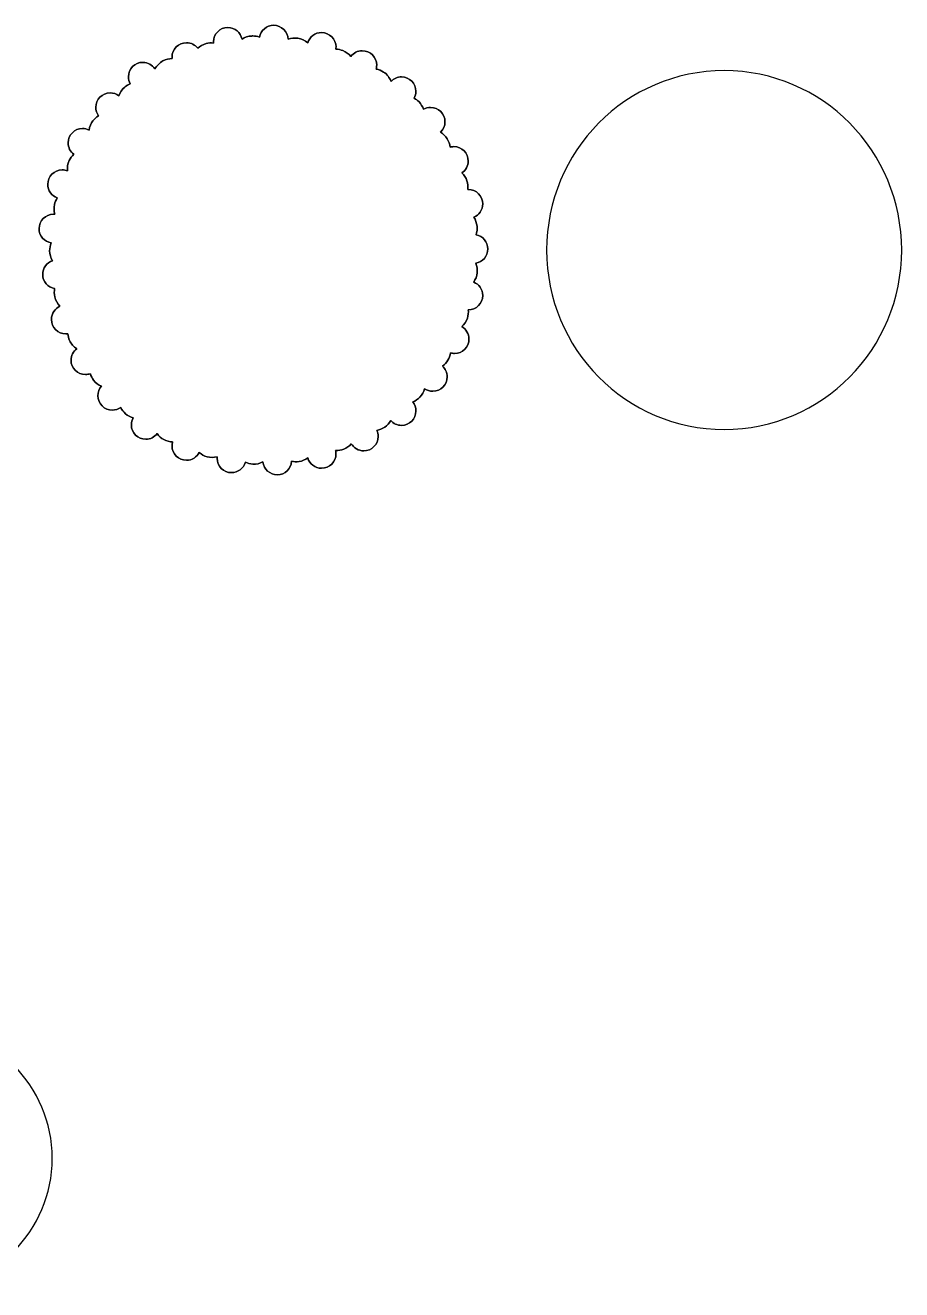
# Model space of a CAD drawing. Header units: centimetres. Extents: x -14.1 to 14.1, y -6.6 to 6.6.
# Drawn here: x 5.39 to 14.13, y -6 to 6.61 of the extents above; entities that cross this region are included whole.
import ezdxf

# ---------------------------------------------------------------- set-up
doc = ezdxf.new("R2010")
doc.units = ezdxf.units.CM
doc.header["$MEASUREMENT"] = 0
doc.layers.add('Layer 1', color=7, linetype='Continuous')

msp = doc.modelspace()

# ---------------------------------------------------------------- linework, layer by layer
at = {"layer": 'Layer 1', "color": 17}
for points, knots in [([(7.86388, 6.6125), (7.79324, 6.6125), (7.73453, 6.56151), (7.72249, 6.49434), (7.72249, 6.49434), (7.70116, 6.50189), (7.67862, 6.50602), (7.65576, 6.50601), (7.65576, 6.50601), (7.65221, 6.50601), (7.64867, 6.50589), (7.64512, 6.50568), (7.64512, 6.50568), (7.61041, 6.5037), (7.5772, 6.49211), (7.54836, 6.47375), (7.54836, 6.47375), (7.53587, 6.54035), (7.47743, 6.59073), (7.4072, 6.59073), (7.4072, 6.59073), (7.32788, 6.59073), (7.26353, 6.52643), (7.26353, 6.4471), (7.26353, 6.4471), (7.26353, 6.44332), (7.26372, 6.43956), (7.26401, 6.43584), (7.26401, 6.43584), (7.23927, 6.43852), (7.21403, 6.43681), (7.18964, 6.43005), (7.18964, 6.43005), (7.15863, 6.42145), (7.13056, 6.40496), (7.10722, 6.38335), (7.10722, 6.38335), (7.08092, 6.41693), (7.03999, 6.43851), (6.99403, 6.43851), (6.99403, 6.43851), (6.91471, 6.43851), (6.85041, 6.37418), (6.85041, 6.29485), (6.85041, 6.29485), (6.85041, 6.28997), (6.85065, 6.28514), (6.85112, 6.28038), (6.85112, 6.28038), (6.81953, 6.27977), (6.78807, 6.27227), (6.75987, 6.25717), (6.75987, 6.25717), (6.72579, 6.23891), (6.69838, 6.21063), (6.67952, 6.17756), (6.67952, 6.17756), (6.65391, 6.21685), (6.60954, 6.24281), (6.55913, 6.24281), (6.55913, 6.24281), (6.47978, 6.24281), (6.41549, 6.17852), (6.41549, 6.09917), (6.41549, 6.09917), (6.41549, 6.07385), (6.42205, 6.05006), (6.43356, 6.0294), (6.43356, 6.0294), (6.41358, 6.02146), (6.39482, 6.01043), (6.37826, 5.99625), (6.37826, 5.99625), (6.35109, 5.97299), (6.33132, 5.94257), (6.31958, 5.90933), (6.31958, 5.90933), (6.29548, 5.92756), (6.26547, 5.93838), (6.23296, 5.93838), (6.23296, 5.93838), (6.15361, 5.93838), (6.08929, 5.87409), (6.08929, 5.79474), (6.08929, 5.79474), (6.08929, 5.76291), (6.09969, 5.73349), (6.1172, 5.70968), (6.1172, 5.70968), (6.09587, 5.69677), (6.0768, 5.68013), (6.06153, 5.65996), (6.06153, 5.65996), (6.04092, 5.63271), (6.02832, 5.60053), (6.0234, 5.56725), (6.0234, 5.56725), (6.00366, 5.57744), (5.98123, 5.58323), (5.95749, 5.58323), (5.95749, 5.58323), (5.87814, 5.58323), (5.81385, 5.51888), (5.81385, 5.43956), (5.81385, 5.43956), (5.81385, 5.39323), (5.83576, 5.35206), (5.86981, 5.32579), (5.86981, 5.32579), (5.85073, 5.30817), (5.83491, 5.28705), (5.82393, 5.26314), (5.82393, 5.26314), (5.80906, 5.23083), (5.80382, 5.19509), (5.80694, 5.16016), (5.80694, 5.16016), (5.79072, 5.16654), (5.77302, 5.17006), (5.75453, 5.17006), (5.75453, 5.17006), (5.67518, 5.17006), (5.61089, 5.10577), (5.61089, 5.02642), (5.61089, 5.02642), (5.61089, 4.96408), (5.65055, 4.91101), (5.70603, 4.89114), (5.70603, 4.89114), (5.69246, 4.87061), (5.68248, 4.84775), (5.67735, 4.82338), (5.67735, 4.82338), (5.67058, 4.79129), (5.67235, 4.75829), (5.68103, 4.72726), (5.68103, 4.72726), (5.67658, 4.72768), (5.67209, 4.7279), (5.66756, 4.7279), (5.66756, 4.7279), (5.58821, 4.7279), (5.52389, 4.66358), (5.52389, 4.58423), (5.52389, 4.58423), (5.52389, 4.51245), (5.57654, 4.45297), (5.64533, 4.44231), (5.64533, 4.44231), (5.63493, 4.41765), (5.62916, 4.39106), (5.62932, 4.36399), (5.62932, 4.36399), (5.62956, 4.32838), (5.63985, 4.29385), (5.65739, 4.26358), (5.65739, 4.26358), (5.60082, 4.24429), (5.56013, 4.19069), (5.56013, 4.12758), (5.56013, 4.12758), (5.56013, 4.05654), (5.61167, 3.99756), (5.6794, 3.98597), (5.6794, 3.98597), (5.67427, 3.95933), (5.67421, 3.93173), (5.68022, 3.90493), (5.68022, 3.90493), (5.68837, 3.8686), (5.70708, 3.83585), (5.73232, 3.80942), (5.73232, 3.80942), (5.6821, 3.78704), (5.64712, 3.73669), (5.64712, 3.67816), (5.64712, 3.67816), (5.64712, 3.59884), (5.71141, 3.53452), (5.79074, 3.53452), (5.79074, 3.53452), (5.79767, 3.53452), (5.8045, 3.53502), (5.81117, 3.53598), (5.81117, 3.53598), (5.81297, 3.51283), (5.81858, 3.48989), (5.82845, 3.46841), (5.82845, 3.46841), (5.84388, 3.43483), (5.86896, 3.40684), (5.89915, 3.38634), (5.89915, 3.38634), (5.86491, 3.36007), (5.84282, 3.31877), (5.84282, 3.27228), (5.84282, 3.27228), (5.84282, 3.19296), (5.90714, 3.12864), (5.98646, 3.12864), (5.98646, 3.12864), (6.00384, 3.12864), (6.02051, 3.13174), (6.03594, 3.1374), (6.03594, 3.1374), (6.04263, 3.11433), (6.0533, 3.09234), (6.06806, 3.07282), (6.06806, 3.07282), (6.08851, 3.04581), (6.11587, 3.02512), (6.14638, 3.01144), (6.14638, 3.01144), (6.12439, 2.9862), (6.11106, 2.95321), (6.11106, 2.91709), (6.11106, 2.91709), (6.11106, 2.83774), (6.17535, 2.77345), (6.2547, 2.77345), (6.2547, 2.77345), (6.28587, 2.77345), (6.31471, 2.78337), (6.33826, 2.80025), (6.33826, 2.80025), (6.35006, 2.77681), (6.3662, 2.75551), (6.38652, 2.73813), (6.38652, 2.73813), (6.40882, 2.71903), (6.4352, 2.70569), (6.46314, 2.69802), (6.46314, 2.69802), (6.45126, 2.67712), (6.44446, 2.65293), (6.44446, 2.62716), (6.44446, 2.62716), (6.44446, 2.54781), (6.50878, 2.48349), (6.5881, 2.48349), (6.5881, 2.48349), (6.63424, 2.48349), (6.67531, 2.50527), (6.70161, 2.53908), (6.70161, 2.53908), (6.71931, 2.51455), (6.74222, 2.4937), (6.76945, 2.47913), (6.76945, 2.47913), (6.7962, 2.46482), (6.82589, 2.45743), (6.85584, 2.4563), (6.85584, 2.4563), (6.85229, 2.44379), (6.85042, 2.43061), (6.85042, 2.41698), (6.85042, 2.41698), (6.85042, 2.33763), (6.91471, 2.27331), (6.99404, 2.27331), (6.99404, 2.27331), (7.04973, 2.27331), (7.09802, 2.30498), (7.12186, 2.35128), (7.12186, 2.35128), (7.1443, 2.33162), (7.17083, 2.31659), (7.20012, 2.30847), (7.20012, 2.30847), (7.23301, 2.29937), (7.26762, 2.29955), (7.30045, 2.30731), (7.30045, 2.30731), (7.30003, 2.30284), (7.29981, 2.29831), (7.29981, 2.29374), (7.29981, 2.29374), (7.29981, 2.21442), (7.3641, 2.1501), (7.44345, 2.1501), (7.44345, 2.1501), (7.50915, 2.1501), (7.56455, 2.19421), (7.58164, 2.25443), (7.58164, 2.25443), (7.60476, 2.24345), (7.62993, 2.2366), (7.65594, 2.23512), (7.65594, 2.23512), (7.69113, 2.23311), (7.72605, 2.24123), (7.75728, 2.25679), (7.75728, 2.25679), (7.76487, 2.18461), (7.82594, 2.12836), (7.90013, 2.12836), (7.90013, 2.12836), (7.97646, 2.12836), (8.03888, 2.18789), (8.04351, 2.26306), (8.04351, 2.26306), (8.06753, 2.25782), (8.09254, 2.25674), (8.11728, 2.26068), (8.11728, 2.26068), (8.14895, 2.26573), (8.17858, 2.27894), (8.20414, 2.29775), (8.20414, 2.29775), (8.22129, 2.23761), (8.27664, 2.19358), (8.34228, 2.19358), (8.34228, 2.19358), (8.4216, 2.19358), (8.48595, 2.2579), (8.48595, 2.33725), (8.48595, 2.33725), (8.48595, 2.3491), (8.48447, 2.36064), (8.48177, 2.37167), (8.48177, 2.37167), (8.50963, 2.37059), (8.53773, 2.37492), (8.56395, 2.38545), (8.56395, 2.38545), (8.5929, 2.39707), (8.61824, 2.41569), (8.63872, 2.43863), (8.63872, 2.43863), (8.66367, 2.39611), (8.70984, 2.36756), (8.7627, 2.36756), (8.7627, 2.36756), (8.84202, 2.36756), (8.90634, 2.43185), (8.90634, 2.5112), (8.90634, 2.5112), (8.90634, 2.53287), (8.90155, 2.55343), (8.89295, 2.57184), (8.89295, 2.57184), (8.92108, 2.57666), (8.94825, 2.58705), (8.97211, 2.60338), (8.97211, 2.60338), (8.99717, 2.62053), (9.01746, 2.64339), (9.03238, 2.66931), (9.03238, 2.66931), (9.05868, 2.63981), (9.09699, 2.62126), (9.13962, 2.62126), (9.13962, 2.62126), (9.21894, 2.62126), (9.28326, 2.68555), (9.28326, 2.7649), (9.28326, 2.7649), (9.28326, 2.79903), (9.27133, 2.83041), (9.25143, 2.85507), (9.25143, 2.85507), (9.27842, 2.86579), (9.30326, 2.88195), (9.32348, 2.90338), (9.32348, 2.90338), (9.34584, 2.92711), (9.36145, 2.95611), (9.37021, 2.98701), (9.37021, 2.98701), (9.39328, 2.97119), (9.4212, 2.9619), (9.4513, 2.9619), (9.4513, 2.9619), (9.53062, 2.9619), (9.59494, 3.02625), (9.59494, 3.10557), (9.59494, 3.10557), (9.59494, 3.14798), (9.57658, 3.18608), (9.54734, 3.21236), (9.54734, 3.21236), (9.56943, 3.22813), (9.58848, 3.24811), (9.60264, 3.27171), (9.60264, 3.27171), (9.61611, 3.29417), (9.62457, 3.31904), (9.62838, 3.34458), (9.62838, 3.34458), (9.64119, 3.34085), (9.65473, 3.33886), (9.66876, 3.33886), (9.66876, 3.33886), (9.74808, 3.33886), (9.8124, 3.40315), (9.8124, 3.48248), (9.8124, 3.48248), (9.8124, 3.53579), (9.78338, 3.58233), (9.74025, 3.60713), (9.74025, 3.60713), (9.76557, 3.63025), (9.78547, 3.65928), (9.79637, 3.69225), (9.79637, 3.69225), (9.80515, 3.71871), (9.80783, 3.74652), (9.80523, 3.77377), (9.80523, 3.77377), (9.80565, 3.77377), (9.80608, 3.77377), (9.80647, 3.77377), (9.80647, 3.77377), (9.88582, 3.77377), (9.95011, 3.83806), (9.95011, 3.91741), (9.95011, 3.91741), (9.95011, 3.978), (9.91259, 4.02983), (9.85952, 4.05095), (9.85952, 4.05095), (9.8782, 4.0782), (9.89071, 4.10977), (9.89431, 4.14321), (9.89431, 4.14321), (9.89788, 4.1762), (9.89254, 4.20925), (9.88034, 4.23952), (9.88034, 4.23952), (9.94868, 4.25058), (10.00083, 4.30987), (10.00083, 4.38131), (10.00083, 4.38131), (10.00083, 4.45182), (9.95006, 4.51045), (9.88306, 4.52265), (9.88306, 4.52265), (9.89248, 4.55017), (9.89634, 4.57964), (9.89317, 4.60906), (9.89317, 4.60906), (9.88973, 4.64094), (9.87809, 4.67121), (9.86068, 4.69767), (9.86068, 4.69767), (9.91315, 4.71907), (9.95011, 4.77059), (9.95011, 4.83073), (9.95011, 4.83073), (9.95011, 4.91005), (9.88582, 4.9744), (9.80647, 4.9744), (9.80647, 4.9744), (9.80472, 4.9744), (9.80295, 4.97435), (9.8012, 4.97429), (9.8012, 4.97429), (9.80456, 5.00366), (9.80186, 5.03369), (9.7921, 5.06197), (9.7921, 5.06197), (9.78183, 5.09168), (9.7644, 5.11806), (9.74236, 5.13965), (9.74236, 5.13965), (9.78027, 5.16553), (9.80515, 5.20905), (9.80515, 5.2584), (9.80515, 5.2584), (9.80515, 5.33772), (9.74083, 5.40207), (9.66151, 5.40207), (9.66151, 5.40207), (9.64844, 5.40207), (9.63579, 5.4003), (9.62375, 5.39704), (9.62375, 5.39704), (9.62071, 5.42662), (9.61155, 5.45557), (9.59576, 5.4812), (9.59576, 5.4812), (9.57909, 5.50824), (9.55607, 5.53039), (9.52956, 5.54674), (9.52956, 5.54674), (9.55647, 5.57285), (9.57322, 5.60937), (9.57322, 5.64982), (9.57322, 5.64982), (9.57322, 5.72917), (9.50887, 5.79349), (9.42955, 5.79349), (9.42955, 5.79349), (9.40373, 5.79349), (9.37952, 5.78664), (9.35859, 5.77473), (9.35859, 5.77473), (9.34922, 5.80177), (9.33446, 5.82691), (9.31433, 5.84776), (9.31433, 5.84776), (9.29991, 5.86271), (9.28327, 5.87501), (9.26528, 5.88464), (9.26528, 5.88464), (9.27674, 5.90525), (9.28327, 5.92898), (9.28327, 5.95425), (9.28327, 5.95425), (9.28327, 6.03357), (9.21895, 6.09792), (9.13963, 6.09792), (9.13963, 6.09792), (9.09862, 6.09792), (9.06163, 6.08072), (9.03546, 6.05315), (9.03546, 6.05315), (9.02017, 6.09017), (8.99485, 6.12311), (8.96109, 6.14562), (8.96109, 6.14562), (8.93831, 6.16081), (8.91275, 6.17068), (8.88632, 6.17554), (8.88632, 6.17554), (8.88992, 6.18813), (8.89188, 6.20144), (8.89188, 6.2152), (8.89188, 6.2152), (8.89188, 6.29455), (8.82753, 6.35884), (8.74821, 6.35884), (8.74821, 6.35884), (8.7013, 6.35884), (8.65968, 6.33639), (8.63346, 6.30163), (8.63346, 6.30163), (8.61224, 6.327), (8.58517, 6.34755), (8.5539, 6.36011), (8.5539, 6.36011), (8.53157, 6.36906), (8.50792, 6.3735), (8.48416, 6.37389), (8.48416, 6.37389), (8.48532, 6.38123), (8.48596, 6.38876), (8.48596, 6.39643), (8.48596, 6.39643), (8.48596, 6.47577), (8.42161, 6.54006), (8.34229, 6.54006), (8.34229, 6.54006), (8.2771, 6.54006), (8.22204, 6.49663), (8.20449, 6.43711), (8.20449, 6.43711), (8.17658, 6.46035), (8.14289, 6.47673), (8.10654, 6.48252), (8.10654, 6.48252), (8.07302, 6.48786), (8.03894, 6.48392), (8.00748, 6.47275), (8.00748, 6.47275), (8.00544, 6.55031), (7.94194, 6.61257), (7.86389, 6.61257), (7.86389, 6.61257), (7.86389, 6.61257), (7.86389, 6.61256), (7.86389, 6.61256), (7.86389, 6.61256), (7.86389, 6.61256), (7.86388, 6.6125), (7.86388, 6.6125)], [0, 0, 0, 0, 0.00689655, 0.00689655, 0.00689655, 0.00689655, 0.0137931, 0.0137931, 0.0137931, 0.0137931, 0.02068966, 0.02068966, 0.02068966, 0.02068966, 0.02758621, 0.02758621, 0.02758621, 0.02758621, 0.03448276, 0.03448276, 0.03448276, 0.03448276, 0.04137931, 0.04137931, 0.04137931, 0.04137931, 0.04827586, 0.04827586, 0.04827586, 0.04827586, 0.05517241, 0.05517241, 0.05517241, 0.05517241, 0.06206897, 0.06206897, 0.06206897, 0.06206897, 0.06896552, 0.06896552, 0.06896552, 0.06896552, 0.07586207, 0.07586207, 0.07586207, 0.07586207, 0.08275862, 0.08275862, 0.08275862, 0.08275862, 0.08965517, 0.08965517, 0.08965517, 0.08965517, 0.09655172, 0.09655172, 0.09655172, 0.09655172, 0.10344828, 0.10344828, 0.10344828, 0.10344828, 0.11034483, 0.11034483, 0.11034483, 0.11034483, 0.11724138, 0.11724138, 0.11724138, 0.11724138, 0.12413793, 0.12413793, 0.12413793, 0.12413793, 0.13103448, 0.13103448, 0.13103448, 0.13103448, 0.13793103, 0.13793103, 0.13793103, 0.13793103, 0.14482759, 0.14482759, 0.14482759, 0.14482759, 0.15172414, 0.15172414, 0.15172414, 0.15172414, 0.15862069, 0.15862069, 0.15862069, 0.15862069, 0.16551724, 0.16551724, 0.16551724, 0.16551724, 0.17241379, 0.17241379, 0.17241379, 0.17241379, 0.17931034, 0.17931034, 0.17931034, 0.17931034, 0.1862069, 0.1862069, 0.1862069, 0.1862069, 0.19310345, 0.19310345, 0.19310345, 0.19310345, 0.2, 0.2, 0.2, 0.2, 0.20689655, 0.20689655, 0.20689655, 0.20689655, 0.2137931, 0.2137931, 0.2137931, 0.2137931, 0.22068966, 0.22068966, 0.22068966, 0.22068966, 0.22758621, 0.22758621, 0.22758621, 0.22758621, 0.23448276, 0.23448276, 0.23448276, 0.23448276, 0.24137931, 0.24137931, 0.24137931, 0.24137931, 0.24827586, 0.24827586, 0.24827586, 0.24827586, 0.25517241, 0.25517241, 0.25517241, 0.25517241, 0.26206897, 0.26206897, 0.26206897, 0.26206897, 0.26896552, 0.26896552, 0.26896552, 0.26896552, 0.27586207, 0.27586207, 0.27586207, 0.27586207, 0.28275862, 0.28275862, 0.28275862, 0.28275862, 0.28965517, 0.28965517, 0.28965517, 0.28965517, 0.29655172, 0.29655172, 0.29655172, 0.29655172, 0.30344828, 0.30344828, 0.30344828, 0.30344828, 0.31034483, 0.31034483, 0.31034483, 0.31034483, 0.31724138, 0.31724138, 0.31724138, 0.31724138, 0.32413793, 0.32413793, 0.32413793, 0.32413793, 0.33103448, 0.33103448, 0.33103448, 0.33103448, 0.33793103, 0.33793103, 0.33793103, 0.33793103, 0.34482759, 0.34482759, 0.34482759, 0.34482759, 0.35172414, 0.35172414, 0.35172414, 0.35172414, 0.35862069, 0.35862069, 0.35862069, 0.35862069, 0.36551724, 0.36551724, 0.36551724, 0.36551724, 0.37241379, 0.37241379, 0.37241379, 0.37241379, 0.37931034, 0.37931034, 0.37931034, 0.37931034, 0.3862069, 0.3862069, 0.3862069, 0.3862069, 0.39310345, 0.39310345, 0.39310345, 0.39310345, 0.4, 0.4, 0.4, 0.4, 0.40689655, 0.40689655, 0.40689655, 0.40689655, 0.4137931, 0.4137931, 0.4137931, 0.4137931, 0.42068966, 0.42068966, 0.42068966, 0.42068966, 0.42758621, 0.42758621, 0.42758621, 0.42758621, 0.43448276, 0.43448276, 0.43448276, 0.43448276, 0.44137931, 0.44137931, 0.44137931, 0.44137931, 0.44827586, 0.44827586, 0.44827586, 0.44827586, 0.45517241, 0.45517241, 0.45517241, 0.45517241, 0.46206897, 0.46206897, 0.46206897, 0.46206897, 0.46896552, 0.46896552, 0.46896552, 0.46896552, 0.47586207, 0.47586207, 0.47586207, 0.47586207, 0.48275862, 0.48275862, 0.48275862, 0.48275862, 0.48965517, 0.48965517, 0.48965517, 0.48965517, 0.49655172, 0.49655172, 0.49655172, 0.49655172, 0.50344828, 0.50344828, 0.50344828, 0.50344828, 0.51034483, 0.51034483, 0.51034483, 0.51034483, 0.51724138, 0.51724138, 0.51724138, 0.51724138, 0.52413793, 0.52413793, 0.52413793, 0.52413793, 0.53103448, 0.53103448, 0.53103448, 0.53103448, 0.53793103, 0.53793103, 0.53793103, 0.53793103, 0.54482759, 0.54482759, 0.54482759, 0.54482759, 0.55172414, 0.55172414, 0.55172414, 0.55172414, 0.55862069, 0.55862069, 0.55862069, 0.55862069, 0.56551724, 0.56551724, 0.56551724, 0.56551724, 0.57241379, 0.57241379, 0.57241379, 0.57241379, 0.57931034, 0.57931034, 0.57931034, 0.57931034, 0.5862069, 0.5862069, 0.5862069, 0.5862069, 0.59310345, 0.59310345, 0.59310345, 0.59310345, 0.6, 0.6, 0.6, 0.6, 0.60689655, 0.60689655, 0.60689655, 0.60689655, 0.6137931, 0.6137931, 0.6137931, 0.6137931, 0.62068966, 0.62068966, 0.62068966, 0.62068966, 0.62758621, 0.62758621, 0.62758621, 0.62758621, 0.63448276, 0.63448276, 0.63448276, 0.63448276, 0.64137931, 0.64137931, 0.64137931, 0.64137931, 0.64827586, 0.64827586, 0.64827586, 0.64827586, 0.65517241, 0.65517241, 0.65517241, 0.65517241, 0.66206897, 0.66206897, 0.66206897, 0.66206897, 0.66896552, 0.66896552, 0.66896552, 0.66896552, 0.67586207, 0.67586207, 0.67586207, 0.67586207, 0.68275862, 0.68275862, 0.68275862, 0.68275862, 0.68965517, 0.68965517, 0.68965517, 0.68965517, 0.69655172, 0.69655172, 0.69655172, 0.69655172, 0.70344828, 0.70344828, 0.70344828, 0.70344828, 0.71034483, 0.71034483, 0.71034483, 0.71034483, 0.71724138, 0.71724138, 0.71724138, 0.71724138, 0.72413793, 0.72413793, 0.72413793, 0.72413793, 0.73103448, 0.73103448, 0.73103448, 0.73103448, 0.73793103, 0.73793103, 0.73793103, 0.73793103, 0.74482759, 0.74482759, 0.74482759, 0.74482759, 0.75172414, 0.75172414, 0.75172414, 0.75172414, 0.75862069, 0.75862069, 0.75862069, 0.75862069, 0.76551724, 0.76551724, 0.76551724, 0.76551724, 0.77241379, 0.77241379, 0.77241379, 0.77241379, 0.77931034, 0.77931034, 0.77931034, 0.77931034, 0.7862069, 0.7862069, 0.7862069, 0.7862069, 0.79310345, 0.79310345, 0.79310345, 0.79310345, 0.8, 0.8, 0.8, 0.8, 0.80689655, 0.80689655, 0.80689655, 0.80689655, 0.8137931, 0.8137931, 0.8137931, 0.8137931, 0.82068966, 0.82068966, 0.82068966, 0.82068966, 0.82758621, 0.82758621, 0.82758621, 0.82758621, 0.83448276, 0.83448276, 0.83448276, 0.83448276, 0.84137931, 0.84137931, 0.84137931, 0.84137931, 0.84827586, 0.84827586, 0.84827586, 0.84827586, 0.85517241, 0.85517241, 0.85517241, 0.85517241, 0.86206897, 0.86206897, 0.86206897, 0.86206897, 0.86896552, 0.86896552, 0.86896552, 0.86896552, 0.87586207, 0.87586207, 0.87586207, 0.87586207, 0.88275862, 0.88275862, 0.88275862, 0.88275862, 0.88965517, 0.88965517, 0.88965517, 0.88965517, 0.89655172, 0.89655172, 0.89655172, 0.89655172, 0.90344828, 0.90344828, 0.90344828, 0.90344828, 0.91034483, 0.91034483, 0.91034483, 0.91034483, 0.91724138, 0.91724138, 0.91724138, 0.91724138, 0.92413793, 0.92413793, 0.92413793, 0.92413793, 0.93103448, 0.93103448, 0.93103448, 0.93103448, 0.93793103, 0.93793103, 0.93793103, 0.93793103, 0.94482759, 0.94482759, 0.94482759, 0.94482759, 0.95172414, 0.95172414, 0.95172414, 0.95172414, 0.95862069, 0.95862069, 0.95862069, 0.95862069, 0.96551724, 0.96551724, 0.96551724, 0.96551724, 0.97241379, 0.97241379, 0.97241379, 0.97241379, 0.97931034, 0.97931034, 0.97931034, 0.97931034, 0.9862069, 0.9862069, 0.9862069, 0.9862069, 1, 1, 1, 1]), ([(7.86388, 6.6125), (7.86388, 6.6125), (7.86388, 6.6125), (7.86388, 6.6125), (7.86388, 6.6125), (7.86388, 6.6125), (7.86388, 6.6125), (7.86388, 6.6125)], [0, 0, 0, 0, 0.33333333, 0.33333333, 0.33333333, 0.33333333, 1, 1, 1, 1])]:
    msp.add_open_spline(points, degree=3, knots=knots, dxfattribs=at)
at = {"layer": 'Layer 1', "lineweight": 25}
for points, knots in [([(7.86388, 6.6125), (7.79324, 6.6125), (7.73453, 6.56151), (7.72249, 6.49434), (7.72249, 6.49434), (7.70116, 6.50189), (7.67862, 6.50602), (7.65576, 6.50601), (7.65576, 6.50601), (7.65221, 6.50601), (7.64867, 6.50589), (7.64512, 6.50568), (7.64512, 6.50568), (7.61041, 6.5037), (7.5772, 6.49211), (7.54836, 6.47375), (7.54836, 6.47375), (7.53587, 6.54035), (7.47743, 6.59073), (7.4072, 6.59073), (7.4072, 6.59073), (7.32788, 6.59073), (7.26353, 6.52643), (7.26353, 6.4471), (7.26353, 6.4471), (7.26353, 6.44332), (7.26372, 6.43956), (7.26401, 6.43584), (7.26401, 6.43584), (7.23927, 6.43852), (7.21403, 6.43681), (7.18964, 6.43005), (7.18964, 6.43005), (7.15863, 6.42145), (7.13056, 6.40496), (7.10722, 6.38335), (7.10722, 6.38335), (7.08092, 6.41693), (7.03999, 6.43851), (6.99403, 6.43851), (6.99403, 6.43851), (6.91471, 6.43851), (6.85041, 6.37418), (6.85041, 6.29485), (6.85041, 6.29485), (6.85041, 6.28997), (6.85065, 6.28514), (6.85112, 6.28038), (6.85112, 6.28038), (6.81953, 6.27977), (6.78807, 6.27227), (6.75987, 6.25717), (6.75987, 6.25717), (6.72579, 6.23891), (6.69838, 6.21063), (6.67952, 6.17756), (6.67952, 6.17756), (6.65391, 6.21685), (6.60954, 6.24281), (6.55913, 6.24281), (6.55913, 6.24281), (6.47978, 6.24281), (6.41549, 6.17852), (6.41549, 6.09917), (6.41549, 6.09917), (6.41549, 6.07385), (6.42205, 6.05006), (6.43356, 6.0294), (6.43356, 6.0294), (6.41358, 6.02146), (6.39482, 6.01043), (6.37826, 5.99625), (6.37826, 5.99625), (6.35109, 5.97299), (6.33132, 5.94257), (6.31958, 5.90933), (6.31958, 5.90933), (6.29548, 5.92756), (6.26547, 5.93838), (6.23296, 5.93838), (6.23296, 5.93838), (6.15361, 5.93838), (6.08929, 5.87409), (6.08929, 5.79474), (6.08929, 5.79474), (6.08929, 5.76291), (6.09969, 5.73349), (6.1172, 5.70968), (6.1172, 5.70968), (6.09587, 5.69677), (6.0768, 5.68013), (6.06153, 5.65996), (6.06153, 5.65996), (6.04092, 5.63271), (6.02832, 5.60053), (6.0234, 5.56725), (6.0234, 5.56725), (6.00366, 5.57744), (5.98123, 5.58323), (5.95749, 5.58323), (5.95749, 5.58323), (5.87814, 5.58323), (5.81385, 5.51888), (5.81385, 5.43956), (5.81385, 5.43956), (5.81385, 5.39323), (5.83576, 5.35206), (5.86981, 5.32579), (5.86981, 5.32579), (5.85073, 5.30817), (5.83491, 5.28705), (5.82393, 5.26314), (5.82393, 5.26314), (5.80906, 5.23083), (5.80382, 5.19509), (5.80694, 5.16016), (5.80694, 5.16016), (5.79072, 5.16654), (5.77302, 5.17006), (5.75453, 5.17006), (5.75453, 5.17006), (5.67518, 5.17006), (5.61089, 5.10577), (5.61089, 5.02642), (5.61089, 5.02642), (5.61089, 4.96408), (5.65055, 4.91101), (5.70603, 4.89114), (5.70603, 4.89114), (5.69246, 4.87061), (5.68248, 4.84775), (5.67735, 4.82338), (5.67735, 4.82338), (5.67058, 4.79129), (5.67235, 4.75829), (5.68103, 4.72726), (5.68103, 4.72726), (5.67658, 4.72768), (5.67209, 4.7279), (5.66756, 4.7279), (5.66756, 4.7279), (5.58821, 4.7279), (5.52389, 4.66358), (5.52389, 4.58423), (5.52389, 4.58423), (5.52389, 4.51245), (5.57654, 4.45297), (5.64533, 4.44231), (5.64533, 4.44231), (5.63493, 4.41765), (5.62916, 4.39106), (5.62932, 4.36399), (5.62932, 4.36399), (5.62956, 4.32838), (5.63985, 4.29385), (5.65739, 4.26358), (5.65739, 4.26358), (5.60082, 4.24429), (5.56013, 4.19069), (5.56013, 4.12758), (5.56013, 4.12758), (5.56013, 4.05654), (5.61167, 3.99756), (5.6794, 3.98597), (5.6794, 3.98597), (5.67427, 3.95933), (5.67421, 3.93173), (5.68022, 3.90493), (5.68022, 3.90493), (5.68837, 3.8686), (5.70708, 3.83585), (5.73232, 3.80942), (5.73232, 3.80942), (5.6821, 3.78704), (5.64712, 3.73669), (5.64712, 3.67816), (5.64712, 3.67816), (5.64712, 3.59884), (5.71141, 3.53452), (5.79074, 3.53452), (5.79074, 3.53452), (5.79767, 3.53452), (5.8045, 3.53502), (5.81117, 3.53598), (5.81117, 3.53598), (5.81297, 3.51283), (5.81858, 3.48989), (5.82845, 3.46841), (5.82845, 3.46841), (5.84388, 3.43483), (5.86896, 3.40684), (5.89915, 3.38634), (5.89915, 3.38634), (5.86491, 3.36007), (5.84282, 3.31877), (5.84282, 3.27228), (5.84282, 3.27228), (5.84282, 3.19296), (5.90714, 3.12864), (5.98646, 3.12864), (5.98646, 3.12864), (6.00384, 3.12864), (6.02051, 3.13174), (6.03594, 3.1374), (6.03594, 3.1374), (6.04263, 3.11433), (6.0533, 3.09234), (6.06806, 3.07282), (6.06806, 3.07282), (6.08851, 3.04581), (6.11587, 3.02512), (6.14638, 3.01144), (6.14638, 3.01144), (6.12439, 2.9862), (6.11106, 2.95321), (6.11106, 2.91709), (6.11106, 2.91709), (6.11106, 2.83774), (6.17535, 2.77345), (6.2547, 2.77345), (6.2547, 2.77345), (6.28587, 2.77345), (6.31471, 2.78337), (6.33826, 2.80025), (6.33826, 2.80025), (6.35006, 2.77681), (6.3662, 2.75551), (6.38652, 2.73813), (6.38652, 2.73813), (6.40882, 2.71903), (6.4352, 2.70569), (6.46314, 2.69802), (6.46314, 2.69802), (6.45126, 2.67712), (6.44446, 2.65293), (6.44446, 2.62716), (6.44446, 2.62716), (6.44446, 2.54781), (6.50878, 2.48349), (6.5881, 2.48349), (6.5881, 2.48349), (6.63424, 2.48349), (6.67531, 2.50527), (6.70161, 2.53908), (6.70161, 2.53908), (6.71931, 2.51455), (6.74222, 2.4937), (6.76945, 2.47913), (6.76945, 2.47913), (6.7962, 2.46482), (6.82589, 2.45743), (6.85584, 2.4563), (6.85584, 2.4563), (6.85229, 2.44379), (6.85042, 2.43061), (6.85042, 2.41698), (6.85042, 2.41698), (6.85042, 2.33763), (6.91471, 2.27331), (6.99404, 2.27331), (6.99404, 2.27331), (7.04973, 2.27331), (7.09802, 2.30498), (7.12186, 2.35128), (7.12186, 2.35128), (7.1443, 2.33162), (7.17083, 2.31659), (7.20012, 2.30847), (7.20012, 2.30847), (7.23301, 2.29937), (7.26762, 2.29955), (7.30045, 2.30731), (7.30045, 2.30731), (7.30003, 2.30284), (7.29981, 2.29831), (7.29981, 2.29374), (7.29981, 2.29374), (7.29981, 2.21442), (7.3641, 2.1501), (7.44345, 2.1501), (7.44345, 2.1501), (7.50915, 2.1501), (7.56455, 2.19421), (7.58164, 2.25443), (7.58164, 2.25443), (7.60476, 2.24345), (7.62993, 2.2366), (7.65594, 2.23512), (7.65594, 2.23512), (7.69113, 2.23311), (7.72605, 2.24123), (7.75728, 2.25679), (7.75728, 2.25679), (7.76487, 2.18461), (7.82594, 2.12836), (7.90013, 2.12836), (7.90013, 2.12836), (7.97646, 2.12836), (8.03888, 2.18789), (8.04351, 2.26306), (8.04351, 2.26306), (8.06753, 2.25782), (8.09254, 2.25674), (8.11728, 2.26068), (8.11728, 2.26068), (8.14895, 2.26573), (8.17858, 2.27894), (8.20414, 2.29775), (8.20414, 2.29775), (8.22129, 2.23761), (8.27664, 2.19358), (8.34228, 2.19358), (8.34228, 2.19358), (8.4216, 2.19358), (8.48595, 2.2579), (8.48595, 2.33725), (8.48595, 2.33725), (8.48595, 2.3491), (8.48447, 2.36064), (8.48177, 2.37167), (8.48177, 2.37167), (8.50963, 2.37059), (8.53773, 2.37492), (8.56395, 2.38545), (8.56395, 2.38545), (8.5929, 2.39707), (8.61824, 2.41569), (8.63872, 2.43863), (8.63872, 2.43863), (8.66367, 2.39611), (8.70984, 2.36756), (8.7627, 2.36756), (8.7627, 2.36756), (8.84202, 2.36756), (8.90634, 2.43185), (8.90634, 2.5112), (8.90634, 2.5112), (8.90634, 2.53287), (8.90155, 2.55343), (8.89295, 2.57184), (8.89295, 2.57184), (8.92108, 2.57666), (8.94825, 2.58705), (8.97211, 2.60338), (8.97211, 2.60338), (8.99717, 2.62053), (9.01746, 2.64339), (9.03238, 2.66931), (9.03238, 2.66931), (9.05868, 2.63981), (9.09699, 2.62126), (9.13962, 2.62126), (9.13962, 2.62126), (9.21894, 2.62126), (9.28326, 2.68555), (9.28326, 2.7649), (9.28326, 2.7649), (9.28326, 2.79903), (9.27133, 2.83041), (9.25143, 2.85507), (9.25143, 2.85507), (9.27842, 2.86579), (9.30326, 2.88195), (9.32348, 2.90338), (9.32348, 2.90338), (9.34584, 2.92711), (9.36145, 2.95611), (9.37021, 2.98701), (9.37021, 2.98701), (9.39328, 2.97119), (9.4212, 2.9619), (9.4513, 2.9619), (9.4513, 2.9619), (9.53062, 2.9619), (9.59494, 3.02625), (9.59494, 3.10557), (9.59494, 3.10557), (9.59494, 3.14798), (9.57658, 3.18608), (9.54734, 3.21236), (9.54734, 3.21236), (9.56943, 3.22813), (9.58848, 3.24811), (9.60264, 3.27171), (9.60264, 3.27171), (9.61611, 3.29417), (9.62457, 3.31904), (9.62838, 3.34458), (9.62838, 3.34458), (9.64119, 3.34085), (9.65473, 3.33886), (9.66876, 3.33886), (9.66876, 3.33886), (9.74808, 3.33886), (9.8124, 3.40315), (9.8124, 3.48248), (9.8124, 3.48248), (9.8124, 3.53579), (9.78338, 3.58233), (9.74025, 3.60713), (9.74025, 3.60713), (9.76557, 3.63025), (9.78547, 3.65928), (9.79637, 3.69225), (9.79637, 3.69225), (9.80515, 3.71871), (9.80783, 3.74652), (9.80523, 3.77377), (9.80523, 3.77377), (9.80565, 3.77377), (9.80608, 3.77377), (9.80647, 3.77377), (9.80647, 3.77377), (9.88582, 3.77377), (9.95011, 3.83806), (9.95011, 3.91741), (9.95011, 3.91741), (9.95011, 3.978), (9.91259, 4.02983), (9.85952, 4.05095), (9.85952, 4.05095), (9.8782, 4.0782), (9.89071, 4.10977), (9.89431, 4.14321), (9.89431, 4.14321), (9.89788, 4.1762), (9.89254, 4.20925), (9.88034, 4.23952), (9.88034, 4.23952), (9.94868, 4.25058), (10.00083, 4.30987), (10.00083, 4.38131), (10.00083, 4.38131), (10.00083, 4.45182), (9.95006, 4.51045), (9.88306, 4.52265), (9.88306, 4.52265), (9.89248, 4.55017), (9.89634, 4.57964), (9.89317, 4.60906), (9.89317, 4.60906), (9.88973, 4.64094), (9.87809, 4.67121), (9.86068, 4.69767), (9.86068, 4.69767), (9.91315, 4.71907), (9.95011, 4.77059), (9.95011, 4.83073), (9.95011, 4.83073), (9.95011, 4.91005), (9.88582, 4.9744), (9.80647, 4.9744), (9.80647, 4.9744), (9.80472, 4.9744), (9.80295, 4.97435), (9.8012, 4.97429), (9.8012, 4.97429), (9.80456, 5.00366), (9.80186, 5.03369), (9.7921, 5.06197), (9.7921, 5.06197), (9.78183, 5.09168), (9.7644, 5.11806), (9.74236, 5.13965), (9.74236, 5.13965), (9.78027, 5.16553), (9.80515, 5.20905), (9.80515, 5.2584), (9.80515, 5.2584), (9.80515, 5.33772), (9.74083, 5.40207), (9.66151, 5.40207), (9.66151, 5.40207), (9.64844, 5.40207), (9.63579, 5.4003), (9.62375, 5.39704), (9.62375, 5.39704), (9.62071, 5.42662), (9.61155, 5.45557), (9.59576, 5.4812), (9.59576, 5.4812), (9.57909, 5.50824), (9.55607, 5.53039), (9.52956, 5.54674), (9.52956, 5.54674), (9.55647, 5.57285), (9.57322, 5.60937), (9.57322, 5.64982), (9.57322, 5.64982), (9.57322, 5.72917), (9.50887, 5.79349), (9.42955, 5.79349), (9.42955, 5.79349), (9.40373, 5.79349), (9.37952, 5.78664), (9.35859, 5.77473), (9.35859, 5.77473), (9.34922, 5.80177), (9.33446, 5.82691), (9.31433, 5.84776), (9.31433, 5.84776), (9.29991, 5.86271), (9.28327, 5.87501), (9.26528, 5.88464), (9.26528, 5.88464), (9.27674, 5.90525), (9.28327, 5.92898), (9.28327, 5.95425), (9.28327, 5.95425), (9.28327, 6.03357), (9.21895, 6.09792), (9.13963, 6.09792), (9.13963, 6.09792), (9.09862, 6.09792), (9.06163, 6.08072), (9.03546, 6.05315), (9.03546, 6.05315), (9.02017, 6.09017), (8.99485, 6.12311), (8.96109, 6.14562), (8.96109, 6.14562), (8.93831, 6.16081), (8.91275, 6.17068), (8.88632, 6.17554), (8.88632, 6.17554), (8.88992, 6.18813), (8.89188, 6.20144), (8.89188, 6.2152), (8.89188, 6.2152), (8.89188, 6.29455), (8.82753, 6.35884), (8.74821, 6.35884), (8.74821, 6.35884), (8.7013, 6.35884), (8.65968, 6.33639), (8.63346, 6.30163), (8.63346, 6.30163), (8.61224, 6.327), (8.58517, 6.34755), (8.5539, 6.36011), (8.5539, 6.36011), (8.53157, 6.36906), (8.50792, 6.3735), (8.48416, 6.37389), (8.48416, 6.37389), (8.48532, 6.38123), (8.48596, 6.38876), (8.48596, 6.39643), (8.48596, 6.39643), (8.48596, 6.47577), (8.42161, 6.54006), (8.34229, 6.54006), (8.34229, 6.54006), (8.2771, 6.54006), (8.22204, 6.49663), (8.20449, 6.43711), (8.20449, 6.43711), (8.17658, 6.46035), (8.14289, 6.47673), (8.10654, 6.48252), (8.10654, 6.48252), (8.07302, 6.48786), (8.03894, 6.48392), (8.00748, 6.47275), (8.00748, 6.47275), (8.00544, 6.55031), (7.94194, 6.61257), (7.86389, 6.61257), (7.86389, 6.61257), (7.86389, 6.61257), (7.86389, 6.61256), (7.86389, 6.61256)], [0, 0, 0, 0, 0.00694444, 0.00694444, 0.00694444, 0.00694444, 0.01388889, 0.01388889, 0.01388889, 0.01388889, 0.02083333, 0.02083333, 0.02083333, 0.02083333, 0.02777778, 0.02777778, 0.02777778, 0.02777778, 0.03472222, 0.03472222, 0.03472222, 0.03472222, 0.04166667, 0.04166667, 0.04166667, 0.04166667, 0.04861111, 0.04861111, 0.04861111, 0.04861111, 0.05555556, 0.05555556, 0.05555556, 0.05555556, 0.0625, 0.0625, 0.0625, 0.0625, 0.06944444, 0.06944444, 0.06944444, 0.06944444, 0.07638889, 0.07638889, 0.07638889, 0.07638889, 0.08333333, 0.08333333, 0.08333333, 0.08333333, 0.09027778, 0.09027778, 0.09027778, 0.09027778, 0.09722222, 0.09722222, 0.09722222, 0.09722222, 0.10416667, 0.10416667, 0.10416667, 0.10416667, 0.11111111, 0.11111111, 0.11111111, 0.11111111, 0.11805556, 0.11805556, 0.11805556, 0.11805556, 0.125, 0.125, 0.125, 0.125, 0.13194444, 0.13194444, 0.13194444, 0.13194444, 0.13888889, 0.13888889, 0.13888889, 0.13888889, 0.14583333, 0.14583333, 0.14583333, 0.14583333, 0.15277778, 0.15277778, 0.15277778, 0.15277778, 0.15972222, 0.15972222, 0.15972222, 0.15972222, 0.16666667, 0.16666667, 0.16666667, 0.16666667, 0.17361111, 0.17361111, 0.17361111, 0.17361111, 0.18055556, 0.18055556, 0.18055556, 0.18055556, 0.1875, 0.1875, 0.1875, 0.1875, 0.19444444, 0.19444444, 0.19444444, 0.19444444, 0.20138889, 0.20138889, 0.20138889, 0.20138889, 0.20833333, 0.20833333, 0.20833333, 0.20833333, 0.21527778, 0.21527778, 0.21527778, 0.21527778, 0.22222222, 0.22222222, 0.22222222, 0.22222222, 0.22916667, 0.22916667, 0.22916667, 0.22916667, 0.23611111, 0.23611111, 0.23611111, 0.23611111, 0.24305556, 0.24305556, 0.24305556, 0.24305556, 0.25, 0.25, 0.25, 0.25, 0.25694444, 0.25694444, 0.25694444, 0.25694444, 0.26388889, 0.26388889, 0.26388889, 0.26388889, 0.27083333, 0.27083333, 0.27083333, 0.27083333, 0.27777778, 0.27777778, 0.27777778, 0.27777778, 0.28472222, 0.28472222, 0.28472222, 0.28472222, 0.29166667, 0.29166667, 0.29166667, 0.29166667, 0.29861111, 0.29861111, 0.29861111, 0.29861111, 0.30555556, 0.30555556, 0.30555556, 0.30555556, 0.3125, 0.3125, 0.3125, 0.3125, 0.31944444, 0.31944444, 0.31944444, 0.31944444, 0.32638889, 0.32638889, 0.32638889, 0.32638889, 0.33333333, 0.33333333, 0.33333333, 0.33333333, 0.34027778, 0.34027778, 0.34027778, 0.34027778, 0.34722222, 0.34722222, 0.34722222, 0.34722222, 0.35416667, 0.35416667, 0.35416667, 0.35416667, 0.36111111, 0.36111111, 0.36111111, 0.36111111, 0.36805556, 0.36805556, 0.36805556, 0.36805556, 0.375, 0.375, 0.375, 0.375, 0.38194444, 0.38194444, 0.38194444, 0.38194444, 0.38888889, 0.38888889, 0.38888889, 0.38888889, 0.39583333, 0.39583333, 0.39583333, 0.39583333, 0.40277778, 0.40277778, 0.40277778, 0.40277778, 0.40972222, 0.40972222, 0.40972222, 0.40972222, 0.41666667, 0.41666667, 0.41666667, 0.41666667, 0.42361111, 0.42361111, 0.42361111, 0.42361111, 0.43055556, 0.43055556, 0.43055556, 0.43055556, 0.4375, 0.4375, 0.4375, 0.4375, 0.44444444, 0.44444444, 0.44444444, 0.44444444, 0.45138889, 0.45138889, 0.45138889, 0.45138889, 0.45833333, 0.45833333, 0.45833333, 0.45833333, 0.46527778, 0.46527778, 0.46527778, 0.46527778, 0.47222222, 0.47222222, 0.47222222, 0.47222222, 0.47916667, 0.47916667, 0.47916667, 0.47916667, 0.48611111, 0.48611111, 0.48611111, 0.48611111, 0.49305556, 0.49305556, 0.49305556, 0.49305556, 0.5, 0.5, 0.5, 0.5, 0.50694444, 0.50694444, 0.50694444, 0.50694444, 0.51388889, 0.51388889, 0.51388889, 0.51388889, 0.52083333, 0.52083333, 0.52083333, 0.52083333, 0.52777778, 0.52777778, 0.52777778, 0.52777778, 0.53472222, 0.53472222, 0.53472222, 0.53472222, 0.54166667, 0.54166667, 0.54166667, 0.54166667, 0.54861111, 0.54861111, 0.54861111, 0.54861111, 0.55555556, 0.55555556, 0.55555556, 0.55555556, 0.5625, 0.5625, 0.5625, 0.5625, 0.56944444, 0.56944444, 0.56944444, 0.56944444, 0.57638889, 0.57638889, 0.57638889, 0.57638889, 0.58333333, 0.58333333, 0.58333333, 0.58333333, 0.59027778, 0.59027778, 0.59027778, 0.59027778, 0.59722222, 0.59722222, 0.59722222, 0.59722222, 0.60416667, 0.60416667, 0.60416667, 0.60416667, 0.61111111, 0.61111111, 0.61111111, 0.61111111, 0.61805556, 0.61805556, 0.61805556, 0.61805556, 0.625, 0.625, 0.625, 0.625, 0.63194444, 0.63194444, 0.63194444, 0.63194444, 0.63888889, 0.63888889, 0.63888889, 0.63888889, 0.64583333, 0.64583333, 0.64583333, 0.64583333, 0.65277778, 0.65277778, 0.65277778, 0.65277778, 0.65972222, 0.65972222, 0.65972222, 0.65972222, 0.66666667, 0.66666667, 0.66666667, 0.66666667, 0.67361111, 0.67361111, 0.67361111, 0.67361111, 0.68055556, 0.68055556, 0.68055556, 0.68055556, 0.6875, 0.6875, 0.6875, 0.6875, 0.69444444, 0.69444444, 0.69444444, 0.69444444, 0.70138889, 0.70138889, 0.70138889, 0.70138889, 0.70833333, 0.70833333, 0.70833333, 0.70833333, 0.71527778, 0.71527778, 0.71527778, 0.71527778, 0.72222222, 0.72222222, 0.72222222, 0.72222222, 0.72916667, 0.72916667, 0.72916667, 0.72916667, 0.73611111, 0.73611111, 0.73611111, 0.73611111, 0.74305556, 0.74305556, 0.74305556, 0.74305556, 0.75, 0.75, 0.75, 0.75, 0.75694444, 0.75694444, 0.75694444, 0.75694444, 0.76388889, 0.76388889, 0.76388889, 0.76388889, 0.77083333, 0.77083333, 0.77083333, 0.77083333, 0.77777778, 0.77777778, 0.77777778, 0.77777778, 0.78472222, 0.78472222, 0.78472222, 0.78472222, 0.79166667, 0.79166667, 0.79166667, 0.79166667, 0.79861111, 0.79861111, 0.79861111, 0.79861111, 0.80555556, 0.80555556, 0.80555556, 0.80555556, 0.8125, 0.8125, 0.8125, 0.8125, 0.81944444, 0.81944444, 0.81944444, 0.81944444, 0.82638889, 0.82638889, 0.82638889, 0.82638889, 0.83333333, 0.83333333, 0.83333333, 0.83333333, 0.84027778, 0.84027778, 0.84027778, 0.84027778, 0.84722222, 0.84722222, 0.84722222, 0.84722222, 0.85416667, 0.85416667, 0.85416667, 0.85416667, 0.86111111, 0.86111111, 0.86111111, 0.86111111, 0.86805556, 0.86805556, 0.86805556, 0.86805556, 0.875, 0.875, 0.875, 0.875, 0.88194444, 0.88194444, 0.88194444, 0.88194444, 0.88888889, 0.88888889, 0.88888889, 0.88888889, 0.89583333, 0.89583333, 0.89583333, 0.89583333, 0.90277778, 0.90277778, 0.90277778, 0.90277778, 0.90972222, 0.90972222, 0.90972222, 0.90972222, 0.91666667, 0.91666667, 0.91666667, 0.91666667, 0.92361111, 0.92361111, 0.92361111, 0.92361111, 0.93055556, 0.93055556, 0.93055556, 0.93055556, 0.9375, 0.9375, 0.9375, 0.9375, 0.94444444, 0.94444444, 0.94444444, 0.94444444, 0.95138889, 0.95138889, 0.95138889, 0.95138889, 0.95833333, 0.95833333, 0.95833333, 0.95833333, 0.96527778, 0.96527778, 0.96527778, 0.96527778, 0.97222222, 0.97222222, 0.97222222, 0.97222222, 0.97916667, 0.97916667, 0.97916667, 0.97916667, 0.98611111, 0.98611111, 0.98611111, 0.98611111, 1, 1, 1, 1]), ([(7.86388, 6.6125), (7.86388, 6.6125), (7.86388, 6.6125), (7.86388, 6.6125), (7.86388, 6.6125), (7.86388, 6.6125), (7.86388, 6.6125), (7.86388, 6.6125)], [0, 0, 0, 0, 0.33333333, 0.33333333, 0.33333333, 0.33333333, 1, 1, 1, 1])]:
    msp.add_open_spline(points, degree=3, knots=knots, dxfattribs=at)
at = {"layer": 'Layer 1', "color": 17, "lineweight": 25}
msp.add_open_spline([(14.12908, 4.3704), (14.12908, 3.38197), (13.33639, 2.58071), (12.35822, 2.58071), (12.35822, 2.58071), (11.38006, 2.58071), (10.58699, 3.38197), (10.58699, 4.3704), (10.58699, 4.3704), (10.58699, 5.35883), (11.38005, 6.16009), (12.35822, 6.16009), (12.35822, 6.16009), (13.33638, 6.16009), (14.12908, 5.35883), (14.12908, 4.3704)], degree=3, knots=[0, 0, 0, 0, 0.2, 0.2, 0.2, 0.2, 0.4, 0.4, 0.4, 0.4, 0.6, 0.6, 0.6, 0.6, 1, 1, 1, 1], dxfattribs=at)
at = {"layer": 'Layer 1', "color": 25, "lineweight": 25}
msp.add_open_spline([(5.65495, -4.6898), (5.65495, -5.41359), (5.06837, -6.00036), (4.34447, -6.00036), (4.34447, -6.00036), (3.62083, -6.00036), (3.03399, -5.41359), (3.03399, -4.6898), (3.03399, -4.6898), (3.03399, -3.96601), (3.62084, -3.37927), (4.34447, -3.37927), (4.34447, -3.37927), (5.06837, -3.37927), (5.65495, -3.96601), (5.65495, -4.6898)], degree=3, knots=[0, 0, 0, 0, 0.2, 0.2, 0.2, 0.2, 0.4, 0.4, 0.4, 0.4, 0.6, 0.6, 0.6, 0.6, 1, 1, 1, 1], dxfattribs=at)

doc.saveas('drawing.dxf')
